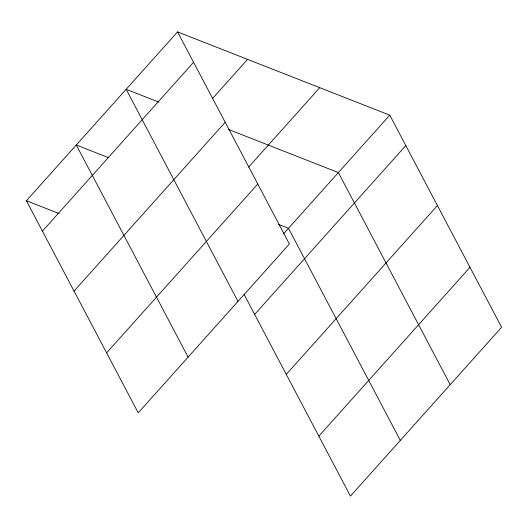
<?xml version="1.0" encoding="UTF-8"?>
<svg xmlns="http://www.w3.org/2000/svg" width="528" height="528" viewBox="0 0 528 528"><rect width="100%" height="100%" fill="white"/><g stroke="black" fill="none" stroke-linecap="round" stroke-linejoin="round"><path stroke-width="0.79" d="M177.553 31.891L289.384 243.989L138.23 412.83L26.4 200.732L177.553 31.891L389.77 115.17L501.6 327.268L350.447 496.109L243.962 294.149M42.438 231.145L193.591 62.304M212.593 98.459L247.586 59.374M74.045 291.106L225.205 122.265M248.615 167.132L319.737 87.688M106.616 352.876L257.77 184.034M283.562 233.805L389.77 115.17M254.654 314.431L405.808 145.583M286.268 374.385L437.422 205.544M318.833 436.154L469.986 267.313M158.895 102.142L126.159 89.298L237.989 301.396M228.433 129.426L338.382 172.577L450.206 384.674M108.253 157.562L76.283 145.015L188.107 357.113M278.606 224.407L288.499 228.294L400.33 440.392M26.4 200.732L59.129 213.576"/></g></svg>
